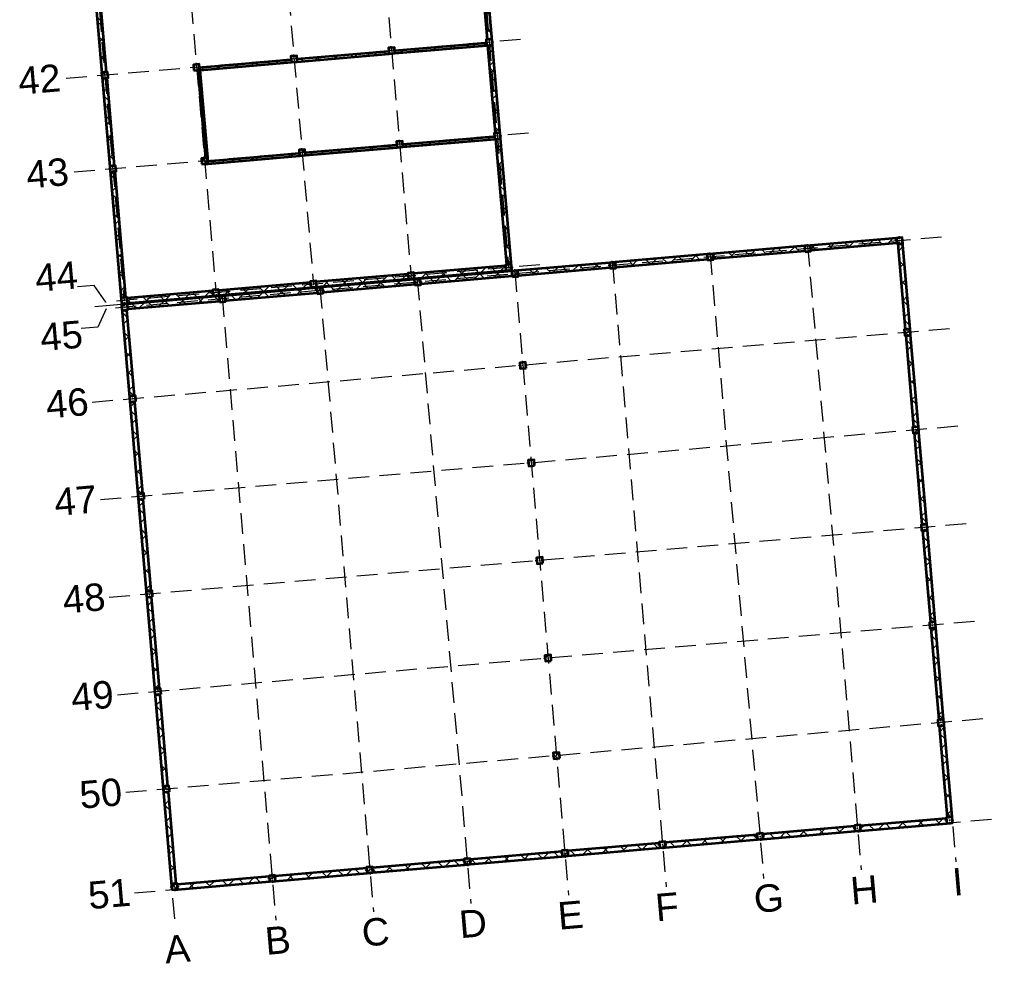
# Model space of a CAD drawing. Header units: millimetres. Extents: x 3404150 to 5321756, y 189673 to 670966.
# Drawn here: x 4235335 to 4284965, y 280073 to 328280 of the extents above; entities that cross this region are included whole.
import ezdxf

# ---------------------------------------------------------------- set-up
doc = ezdxf.new("R2010")
doc.units = ezdxf.units.MM
doc.header["$MEASUREMENT"] = 0
doc.linetypes.add('Dot & Dashed', pattern=[3351.388812, 1587.5, -881.944444, 0, -881.944368])
doc.linetypes.add('Hidden', pattern=[1587.5, 1058.333333, -529.166667])
for name, color, linetype, lineweight in [('Drawing & Figure_Pen_No__20', 1, 'Continuous', 0), ('New_Structural - Bearing_Pen_No__1', 7, 'Continuous', 13), ('New_Structural - Bearing_Pen_No__21', 7, 'Continuous', 35), ('New_Structural - Bearing_Pen_No__22', 8, 'Continuous', 35)]:
    doc.layers.add(name, color=color, linetype=linetype, lineweight=lineweight)
for name, color, linetype, lineweight, true_color in [('New_2D Drafting - General_Pen_No__68', 7, 'Continuous', 20, 0xfd4435), ('New_Drawing & Figure_Pen_No__61', 7, 'Continuous', 20, 0x6a6a6a), ('New_Structural - Bearing_Pen_No__102', 7, 'Continuous', 13, 0xcccccc), ('New_Structural - Bearing_Pen_No__161', 7, 'Continuous', 13, 0x6a6a6a)]:
    doc.layers.add(name, color=color, linetype=linetype, lineweight=lineweight, true_color=true_color)
doc.styles.add('GENERATED_STYLE_1', font='arial.ttf')
pattern_1 = [(45, (0, 0), (-459.61939, 459.61939), []), (135, (0, 0), (459.61939, 459.61939), [])]

msp = doc.modelspace()

# ---------------------------------------------------------------- hatches: boundary and pattern name
at = {"layer": 'New_Structural - Bearing_Pen_No__102', "linetype": 'Continuous', "lineweight": 13, "true_color": 0xcccccc}
h = msp.add_hatch(dxfattribs=at)
h.set_pattern_fill('CONCRETE_BLOCK', color=254, style=0, pattern_type=2)
h.set_pattern_definition(pattern_1)
h.paths.add_polyline_path([(4258923, 333515), (4258674, 333494), (4259210, 327257), (4259459, 327279), (4259484, 326980), (4259235, 326958), (4259621, 322475), (4259870, 322496), (4259895, 322197), (4259646, 322176), (4260198, 315759), (4260447, 315781), (4260451, 315731), (4260451, 315731)])
h = msp.add_hatch(dxfattribs=at)
h.set_pattern_fill('CONCRETE_BLOCK', color=254, style=0, pattern_type=2)
h.set_pattern_definition(pattern_1)
h.paths.add_polyline_path([(4238996, 331803), (4238992, 331853), (4240520, 314068), (4240769, 314090), (4240218, 320506), (4239969, 320485), (4239943, 320784), (4240192, 320805), (4239807, 325289), (4239558, 325267), (4239532, 325566), (4239781, 325588), (4239245, 331824)])
h = msp.add_hatch(dxfattribs=at)
h.set_pattern_fill('CONCRETE_BLOCK', color=254, style=0, pattern_type=2)
h.set_pattern_definition(pattern_1)
h.paths.add_polyline_path([(4254493, 326671), (4254503, 326552), (4259186, 326954), (4259175, 327074)])
h = msp.add_hatch(dxfattribs=at)
h.set_pattern_fill('CONCRETE_BLOCK', color=254, style=0, pattern_type=2)
h.set_pattern_definition(pattern_1)
h.paths.add_polyline_path([(4249511, 326243), (4249521, 326123), (4254204, 326526), (4254194, 326646)])
h = msp.add_hatch(dxfattribs=at)
h.set_pattern_fill('CONCRETE_BLOCK', color=254, style=0, pattern_type=2)
h.set_pattern_definition(pattern_1)
h.paths.add_polyline_path([(4244554, 325817), (4244565, 325697), (4249222, 326098), (4249212, 326217)])
h = msp.add_hatch(dxfattribs=at)
h.set_pattern_fill('CONCRETE_BLOCK', color=254, style=0, pattern_type=2)
h.set_pattern_definition(pattern_1)
h.paths.add_polyline_path([(4244565, 325697), (4244445, 325687), (4244827, 321203), (4244925, 321212), (4244940, 321032), (4244962, 321034)])
h = msp.add_hatch(dxfattribs=at)
h.set_pattern_fill('CONCRETE_BLOCK', color=254, style=0, pattern_type=2)
h.set_pattern_definition(pattern_1)
h.paths.add_polyline_path([(4244529, 325815), (4244537, 325720), (4244565, 325697), (4244554, 325817)])
h = msp.add_hatch(dxfattribs=at)
h.set_pattern_fill('CONCRETE_BLOCK', color=254, style=0, pattern_type=2)
h.set_pattern_definition(pattern_1)
h.paths.add_polyline_path([(4244565, 325697), (4244537, 325720), (4244540, 325695)])
h = msp.add_hatch(dxfattribs=at)
h.set_pattern_fill('CONCRETE_BLOCK', color=254, style=0, pattern_type=2)
h.set_pattern_definition(pattern_1)
h.paths.add_polyline_path([(4254904, 321889), (4254914, 321769), (4259597, 322172), (4259586, 322291)])
h = msp.add_hatch(dxfattribs=at)
h.set_pattern_fill('CONCRETE_BLOCK', color=254, style=0, pattern_type=2)
h.set_pattern_definition(pattern_1)
h.paths.add_polyline_path([(4249922, 321461), (4249932, 321341), (4254615, 321744), (4254605, 321863)])
h = msp.add_hatch(dxfattribs=at)
h.set_pattern_fill('CONCRETE_BLOCK', color=254, style=0, pattern_type=2)
h.set_pattern_definition(pattern_1)
h.paths.add_polyline_path([(4244962, 321034), (4244972, 320915), (4249633, 321315), (4249623, 321435)])
h = msp.add_hatch(dxfattribs=at)
h.set_pattern_fill('CONCRETE_BLOCK', color=254, style=0, pattern_type=2)
h.set_pattern_definition(pattern_1)
h.paths.add_polyline_path([(4244940, 321032), (4244942, 321011), (4244962, 321034)])
h = msp.add_hatch(dxfattribs=at)
h.set_pattern_fill('CONCRETE_BLOCK', color=254, style=0, pattern_type=2)
h.set_pattern_definition(pattern_1)
h.paths.add_polyline_path([(4244942, 321011), (4244951, 320913), (4244972, 320915), (4244962, 321034)])
h = msp.add_hatch(dxfattribs=at)
h.set_pattern_fill('CONCRETE_BLOCK', color=254, style=0, pattern_type=2)
h.set_pattern_definition(pattern_1)
h.paths.add_polyline_path([(4280403, 317145), (4280404, 317143), (4280405, 317145)])
h = msp.add_hatch(dxfattribs=at)
h.set_pattern_fill('CONCRETE_BLOCK', color=254, style=0, pattern_type=2)
h.set_pattern_definition(pattern_1)
h.paths.add_polyline_path([(4280405, 317145), (4280404, 317143), (4280425, 316896), (4280426, 316896)])
h = msp.add_hatch(dxfattribs=at)
h.set_pattern_fill('CONCRETE_BLOCK', color=254, style=0, pattern_type=2)
h.set_pattern_definition(pattern_1)
h.paths.add_polyline_path([(4275422, 316716), (4270739, 316314), (4270760, 316065), (4275443, 316467)])
h = msp.add_hatch(dxfattribs=at)
h.set_pattern_fill('CONCRETE_BLOCK', color=254, style=0, pattern_type=2)
h.set_pattern_definition(pattern_1)
h.paths.add_polyline_path([(4280105, 317119), (4275721, 316742), (4275742, 316493), (4280126, 316870)])
h = msp.add_hatch(dxfattribs=at)
h.set_pattern_fill('CONCRETE_BLOCK', color=254, style=0, pattern_type=2)
h.set_pattern_definition(pattern_1)
h.paths.add_polyline_path([(4280429, 316846), (4280181, 316824), (4280558, 312444), (4280807, 312466), (4280426, 316896), (4280425, 316896)])
h = msp.add_hatch(dxfattribs=at)
h.set_pattern_fill('CONCRETE_BLOCK', color=254, style=0, pattern_type=2)
h.set_pattern_definition(pattern_1)
h.paths.add_polyline_path([(4265757, 315886), (4265779, 315637), (4270462, 316039), (4270440, 316288)])
h = msp.add_hatch(dxfattribs=at)
h.set_pattern_fill('CONCRETE_BLOCK', color=254, style=0, pattern_type=2)
h.set_pattern_definition(pattern_1)
h.paths.add_polyline_path([(4255470, 315303), (4255491, 315054), (4260174, 315456), (4260152, 315705)])
h = msp.add_hatch(dxfattribs=at)
h.set_pattern_fill('CONCRETE_BLOCK', color=254, style=0, pattern_type=2)
h.set_pattern_definition(pattern_1)
h.paths.add_polyline_path([(4260451, 315731), (4260473, 315482), (4260473, 315482), (4260451, 315731)])
h = msp.add_hatch(dxfattribs=at)
h.set_pattern_fill('CONCRETE_BLOCK', color=254, style=0, pattern_type=2)
h.set_pattern_definition(pattern_1)
h.paths.add_polyline_path([(4260776, 315458), (4260797, 315209), (4265480, 315611), (4265458, 315860)])
h = msp.add_hatch(dxfattribs=at)
h.set_pattern_fill('CONCRETE_BLOCK', color=254, style=0, pattern_type=2)
h.set_pattern_definition(pattern_1)
h.paths.add_polyline_path([(4250488, 314875), (4250509, 314626), (4255192, 315028), (4255171, 315277)])
h = msp.add_hatch(dxfattribs=at)
h.set_pattern_fill('CONCRETE_BLOCK', color=254, style=0, pattern_type=2)
h.set_pattern_definition(pattern_1)
h.paths.add_polyline_path([(4260477, 315432), (4255794, 315030), (4255816, 314781), (4260498, 315183)])
h = msp.add_hatch(dxfattribs=at)
h.set_pattern_fill('CONCRETE_BLOCK', color=254, style=0, pattern_type=2)
h.set_pattern_definition(pattern_1)
h.paths.add_polyline_path([(4260473, 315482), (4260473, 315482), (4260473, 315482)])
h = msp.add_hatch(dxfattribs=at)
h.set_pattern_fill('CONCRETE_BLOCK', color=254, style=0, pattern_type=2)
h.set_pattern_definition(pattern_1)
h.paths.add_polyline_path([(4250189, 314849), (4245506, 314447), (4245528, 314198), (4250210, 314600)])
h = msp.add_hatch(dxfattribs=at)
h.set_pattern_fill('CONCRETE_BLOCK', color=254, style=0, pattern_type=2)
h.set_pattern_definition(pattern_1)
h.paths.add_polyline_path([(4250812, 314602), (4250834, 314353), (4255517, 314755), (4255495, 315004)])
h = msp.add_hatch(dxfattribs=at)
h.set_pattern_fill('CONCRETE_BLOCK', color=254, style=0, pattern_type=2)
h.set_pattern_definition(pattern_1)
h.paths.add_polyline_path([(4245207, 314421), (4240824, 314044), (4240845, 313795), (4245229, 314172)])
h = msp.add_hatch(dxfattribs=at)
h.set_pattern_fill('CONCRETE_BLOCK', color=254, style=0, pattern_type=2)
h.set_pattern_definition(pattern_1)
h.paths.add_polyline_path([(4245831, 314174), (4245852, 313924), (4250535, 314327), (4250514, 314576)])
h = msp.add_hatch(dxfattribs=at)
h.set_pattern_fill('CONCRETE_BLOCK', color=254, style=0, pattern_type=2)
h.set_pattern_definition(pattern_1)
h.paths.add_polyline_path([(4240525, 314019), (4240546, 313770), (4240546, 313770), (4240525, 314019)])
h = msp.add_hatch(dxfattribs=at)
h.set_pattern_fill('CONCRETE_BLOCK', color=254, style=0, pattern_type=2)
h.set_pattern_definition(pattern_1)
h.paths.add_polyline_path([(4245532, 314148), (4240849, 313745), (4240871, 313496), (4245553, 313899)])
h = msp.add_hatch(dxfattribs=at)
h.set_pattern_fill('CONCRETE_BLOCK', color=254, style=0, pattern_type=2)
h.set_pattern_definition(pattern_1)
h.paths.add_polyline_path([(4240572, 313471), (4243097, 284083), (4243098, 284083), (4243094, 284133), (4243342, 284154), (4242940, 288837), (4242692, 288816), (4242666, 289114), (4242914, 289136), (4242511, 293818), (4242264, 293797), (4242238, 294096), (4242486, 294117), (4242083, 298800), (4241835, 298779), (4241810, 299078), (4242058, 299099), (4241655, 303782), (4241407, 303760), (4241382, 304059), (4241630, 304081), (4241227, 308763), (4240979, 308742), (4240953, 309041), (4241201, 309062), (4240825, 313442), (4240576, 313421)])
h = msp.add_hatch(dxfattribs=at)
h.set_pattern_fill('CONCRETE_BLOCK', color=254, style=0, pattern_type=2)
h.set_pattern_definition(pattern_1)
h.paths.add_polyline_path([(4280583, 312146), (4280986, 307463), (4281235, 307484), (4280832, 312167)])
h = msp.add_hatch(dxfattribs=at)
h.set_pattern_fill('CONCRETE_BLOCK', color=254, style=0, pattern_type=2)
h.set_pattern_definition(pattern_1)
h.paths.add_polyline_path([(4281011, 307164), (4281414, 302481), (4281663, 302503), (4281260, 307185)])
h = msp.add_hatch(dxfattribs=at)
h.set_pattern_fill('CONCRETE_BLOCK', color=254, style=0, pattern_type=2)
h.set_pattern_definition(pattern_1)
h.paths.add_polyline_path([(4281439, 302182), (4281842, 297500), (4282091, 297521), (4281688, 302204)])
h = msp.add_hatch(dxfattribs=at)
h.set_pattern_fill('CONCRETE_BLOCK', color=254, style=0, pattern_type=2)
h.set_pattern_definition(pattern_1)
h.paths.add_polyline_path([(4282117, 297222), (4281868, 297201), (4282270, 292518), (4282519, 292539)])
h = msp.add_hatch(dxfattribs=at)
h.set_pattern_fill('CONCRETE_BLOCK', color=254, style=0, pattern_type=2)
h.set_pattern_definition(pattern_1)
h.paths.add_polyline_path([(4282296, 292219), (4282698, 287536), (4282947, 287558), (4282545, 292240)])
h = msp.add_hatch(dxfattribs=at)
h.set_pattern_fill('CONCRETE_BLOCK', color=254, style=0, pattern_type=2)
h.set_pattern_definition(pattern_1)
h.paths.add_polyline_path([(4278269, 287105), (4278290, 286856), (4282674, 287233), (4282653, 287482)])
h = msp.add_hatch(dxfattribs=at)
h.set_pattern_fill('CONCRETE_BLOCK', color=254, style=0, pattern_type=2)
h.set_pattern_definition(pattern_1)
h.paths.add_polyline_path([(4273287, 286677), (4273308, 286428), (4277991, 286831), (4277970, 287080)])
h = msp.add_hatch(dxfattribs=at)
h.set_pattern_fill('CONCRETE_BLOCK', color=254, style=0, pattern_type=2)
h.set_pattern_definition(pattern_1)
h.paths.add_polyline_path([(4272988, 286652), (4268305, 286249), (4268327, 286000), (4273010, 286403)])
h = msp.add_hatch(dxfattribs=at)
h.set_pattern_fill('CONCRETE_BLOCK', color=254, style=0, pattern_type=2)
h.set_pattern_definition(pattern_1)
h.paths.add_polyline_path([(4268007, 286224), (4263324, 285821), (4263345, 285572), (4268028, 285974)])
h = msp.add_hatch(dxfattribs=at)
h.set_pattern_fill('CONCRETE_BLOCK', color=254, style=0, pattern_type=2)
h.set_pattern_definition(pattern_1)
h.paths.add_polyline_path([(4258342, 285393), (4258364, 285144), (4263046, 285546), (4263025, 285795)])
h = msp.add_hatch(dxfattribs=at)
h.set_pattern_fill('CONCRETE_BLOCK', color=254, style=0, pattern_type=2)
h.set_pattern_definition(pattern_1)
h.paths.add_polyline_path([(4253062, 284939), (4248379, 284537), (4248400, 284288), (4253083, 284690)])
h = msp.add_hatch(dxfattribs=at)
h.set_pattern_fill('CONCRETE_BLOCK', color=254, style=0, pattern_type=2)
h.set_pattern_definition(pattern_1)
h.paths.add_polyline_path([(4253360, 284965), (4253382, 284716), (4258065, 285118), (4258043, 285367)])
h = msp.add_hatch(dxfattribs=at)
h.set_pattern_fill('CONCRETE_BLOCK', color=254, style=0, pattern_type=2)
h.set_pattern_definition(pattern_1)
h.paths.add_polyline_path([(4243397, 284109), (4243419, 283860), (4248101, 284262), (4248080, 284511)])
h = msp.add_hatch(dxfattribs=at)
h.set_pattern_fill('CONCRETE_BLOCK', color=254, style=0, pattern_type=2)
h.set_pattern_definition(pattern_1)
h.paths.add_polyline_path([(4243097, 284083), (4243119, 283834), (4243120, 283835), (4243098, 284083)])
h = msp.add_hatch(dxfattribs=at)
h.set_pattern_fill('CONCRETE_BLOCK', color=254, style=0, pattern_type=2)
h.set_pattern_definition(pattern_1)
h.paths.add_polyline_path([(4243119, 283834), (4243120, 283834), (4243120, 283835)])
at = {"layer": 'New_Structural - Bearing_Pen_No__161', "linetype": 'Continuous', "lineweight": 13, "true_color": 0x6a6a6a}
h = msp.add_hatch(dxfattribs=at)
h.set_pattern_fill('CONCRETE_BLOCK', color=251, style=0, pattern_type=2)
h.set_pattern_definition(pattern_1)
h.paths.add_polyline_path([(4259186, 326954), (4259484, 326980), (4259459, 327279), (4259160, 327253)])
h = msp.add_hatch(dxfattribs=at)
h.set_pattern_fill('CONCRETE_BLOCK', color=251, style=0, pattern_type=2)
h.set_pattern_definition(pattern_1)
h.paths.add_polyline_path([(4254204, 326526), (4254503, 326552), (4254477, 326850), (4254178, 326825)])
h = msp.add_hatch(dxfattribs=at)
h.set_pattern_fill('CONCRETE_BLOCK', color=251, style=0, pattern_type=2)
h.set_pattern_definition(pattern_1)
h.paths.add_polyline_path([(4249222, 326098), (4249521, 326123), (4249496, 326422), (4249197, 326397)])
h = msp.add_hatch(dxfattribs=at)
h.set_pattern_fill('CONCRETE_BLOCK', color=251, style=0, pattern_type=2)
h.set_pattern_definition(pattern_1)
h.paths.add_polyline_path([(4239558, 325267), (4239857, 325293), (4239831, 325592), (4239532, 325566)])
h = msp.add_hatch(dxfattribs=at)
h.set_pattern_fill('CONCRETE_BLOCK', color=251, style=0, pattern_type=2)
h.set_pattern_definition(pattern_1)
h.paths.add_polyline_path([(4244241, 325670), (4244540, 325695), (4244514, 325994), (4244215, 325969)])
h = msp.add_hatch(dxfattribs=at)
h.set_pattern_fill('CONCRETE_BLOCK', color=251, style=0, pattern_type=2)
h.set_pattern_definition(pattern_1)
h.paths.add_polyline_path([(4259597, 322172), (4259895, 322197), (4259870, 322496), (4259571, 322470)])
h = msp.add_hatch(dxfattribs=at)
h.set_pattern_fill('CONCRETE_BLOCK', color=251, style=0, pattern_type=2)
h.set_pattern_definition(pattern_1)
h.paths.add_polyline_path([(4249633, 321315), (4249932, 321341), (4249907, 321640), (4249608, 321614)])
h = msp.add_hatch(dxfattribs=at)
h.set_pattern_fill('CONCRETE_BLOCK', color=251, style=0, pattern_type=2)
h.set_pattern_definition(pattern_1)
h.paths.add_polyline_path([(4254615, 321743), (4254914, 321769), (4254888, 322068), (4254589, 322042)])
h = msp.add_hatch(dxfattribs=at)
h.set_pattern_fill('CONCRETE_BLOCK', color=251, style=0, pattern_type=2)
h.set_pattern_definition(pattern_1)
h.paths.add_polyline_path([(4244652, 320887), (4244951, 320913), (4244925, 321212), (4244626, 321186)])
h = msp.add_hatch(dxfattribs=at)
h.set_pattern_fill('CONCRETE_BLOCK', color=251, style=0, pattern_type=2)
h.set_pattern_definition(pattern_1)
h.paths.add_polyline_path([(4239969, 320485), (4240268, 320510), (4240242, 320809), (4239943, 320784)])
h = msp.add_hatch(dxfattribs=at)
h.set_pattern_fill('CONCRETE_BLOCK', color=251, style=0, pattern_type=2)
h.set_pattern_definition(pattern_1)
h.paths.add_polyline_path([(4280130, 316820), (4280429, 316846), (4280403, 317145), (4280105, 317119)])
h = msp.add_hatch(dxfattribs=at)
h.set_pattern_fill('CONCRETE_BLOCK', color=251, style=0, pattern_type=2)
h.set_pattern_definition(pattern_1)
h.paths.add_polyline_path([(4275447, 316418), (4275746, 316443), (4275721, 316742), (4275422, 316716)])
h = msp.add_hatch(dxfattribs=at)
h.set_pattern_fill('CONCRETE_BLOCK', color=251, style=0, pattern_type=2)
h.set_pattern_definition(pattern_1)
h.paths.add_polyline_path([(4270466, 315989), (4270765, 316015), (4270739, 316314), (4270440, 316288)])
h = msp.add_hatch(dxfattribs=at)
h.set_pattern_fill('CONCRETE_BLOCK', color=251, style=0, pattern_type=2)
h.set_pattern_definition(pattern_1)
h.paths.add_polyline_path([(4260174, 315456), (4260473, 315482), (4260447, 315781), (4260148, 315755)])
h = msp.add_hatch(dxfattribs=at)
h.set_pattern_fill('CONCRETE_BLOCK', color=251, style=0, pattern_type=2)
h.set_pattern_definition(pattern_1)
h.paths.add_polyline_path([(4265484, 315561), (4265783, 315587), (4265757, 315886), (4265458, 315860)])
h = msp.add_hatch(dxfattribs=at)
h.set_pattern_fill('CONCRETE_BLOCK', color=251, style=0, pattern_type=2)
h.set_pattern_definition(pattern_1)
h.paths.add_polyline_path([(4255192, 315028), (4255491, 315054), (4255465, 315353), (4255166, 315327)])
h = msp.add_hatch(dxfattribs=at)
h.set_pattern_fill('CONCRETE_BLOCK', color=251, style=0, pattern_type=2)
h.set_pattern_definition(pattern_1)
h.paths.add_polyline_path([(4260503, 315133), (4260801, 315159), (4260776, 315458), (4260477, 315432)])
h = msp.add_hatch(dxfattribs=at)
h.set_pattern_fill('CONCRETE_BLOCK', color=251, style=0, pattern_type=2)
h.set_pattern_definition(pattern_1)
h.paths.add_polyline_path([(4250210, 314600), (4250509, 314626), (4250484, 314925), (4250185, 314899)])
h = msp.add_hatch(dxfattribs=at)
h.set_pattern_fill('CONCRETE_BLOCK', color=251, style=0, pattern_type=2)
h.set_pattern_definition(pattern_1)
h.paths.add_polyline_path([(4255521, 314705), (4255820, 314731), (4255794, 315030), (4255495, 315004)])
h = msp.add_hatch(dxfattribs=at)
h.set_pattern_fill('CONCRETE_BLOCK', color=251, style=0, pattern_type=2)
h.set_pattern_definition(pattern_1)
h.paths.add_polyline_path([(4245229, 314172), (4245528, 314198), (4245502, 314497), (4245203, 314471)])
h = msp.add_hatch(dxfattribs=at)
h.set_pattern_fill('CONCRETE_BLOCK', color=251, style=0, pattern_type=2)
h.set_pattern_definition(pattern_1)
h.paths.add_polyline_path([(4245558, 313849), (4245857, 313875), (4245831, 314174), (4245532, 314148)])
h = msp.add_hatch(dxfattribs=at)
h.set_pattern_fill('CONCRETE_BLOCK', color=251, style=0, pattern_type=2)
h.set_pattern_definition(pattern_1)
h.paths.add_polyline_path([(4250539, 314277), (4250838, 314303), (4250812, 314602), (4250514, 314576)])
h = msp.add_hatch(dxfattribs=at)
h.set_pattern_fill('CONCRETE_BLOCK', color=251, style=0, pattern_type=2)
h.set_pattern_definition(pattern_1)
h.paths.add_polyline_path([(4240546, 313770), (4240845, 313795), (4240819, 314094), (4240520, 314068)])
h = msp.add_hatch(dxfattribs=at)
h.set_pattern_fill('CONCRETE_BLOCK', color=251, style=0, pattern_type=2)
h.set_pattern_definition(pattern_1)
h.paths.add_polyline_path([(4240576, 313421), (4240875, 313446), (4240849, 313745), (4240550, 313720)])
h = msp.add_hatch(dxfattribs=at)
h.set_pattern_fill('CONCRETE_BLOCK', color=251, style=0, pattern_type=2)
h.set_pattern_definition(pattern_1)
h.paths.add_polyline_path([(4280832, 312167), (4280807, 312466), (4280508, 312440), (4280533, 312141)])
h = msp.add_hatch(dxfattribs=at)
h.set_pattern_fill('CONCRETE_BLOCK', color=251, style=0, pattern_type=2)
h.set_pattern_definition(pattern_1)
h.paths.add_polyline_path([(4261205, 310480), (4261179, 310779), (4260880, 310753), (4260906, 310455)])
h = msp.add_hatch(dxfattribs=at)
h.set_pattern_fill('CONCRETE_BLOCK', color=251, style=0, pattern_type=2)
h.set_pattern_definition(pattern_1)
h.paths.add_polyline_path([(4241278, 308768), (4241252, 309067), (4240953, 309041), (4240979, 308742)])
h = msp.add_hatch(dxfattribs=at)
h.set_pattern_fill('CONCRETE_BLOCK', color=251, style=0, pattern_type=2)
h.set_pattern_definition(pattern_1)
h.paths.add_polyline_path([(4281260, 307185), (4281235, 307484), (4280936, 307459), (4280961, 307160)])
h = msp.add_hatch(dxfattribs=at)
h.set_pattern_fill('CONCRETE_BLOCK', color=251, style=0, pattern_type=2)
h.set_pattern_definition(pattern_1)
h.paths.add_polyline_path([(4261633, 305499), (4261607, 305797), (4261308, 305772), (4261334, 305473)])
h = msp.add_hatch(dxfattribs=at)
h.set_pattern_fill('CONCRETE_BLOCK', color=251, style=0, pattern_type=2)
h.set_pattern_definition(pattern_1)
h.paths.add_polyline_path([(4241706, 303786), (4241680, 304085), (4241382, 304059), (4241407, 303760)])
h = msp.add_hatch(dxfattribs=at)
h.set_pattern_fill('CONCRETE_BLOCK', color=251, style=0, pattern_type=2)
h.set_pattern_definition(pattern_1)
h.paths.add_polyline_path([(4281688, 302204), (4281663, 302503), (4281364, 302477), (4281390, 302178)])
h = msp.add_hatch(dxfattribs=at)
h.set_pattern_fill('CONCRETE_BLOCK', color=251, style=0, pattern_type=2)
h.set_pattern_definition(pattern_1)
h.paths.add_polyline_path([(4262061, 300517), (4262035, 300816), (4261736, 300790), (4261762, 300491)])
h = msp.add_hatch(dxfattribs=at)
h.set_pattern_fill('CONCRETE_BLOCK', color=251, style=0, pattern_type=2)
h.set_pattern_definition(pattern_1)
h.paths.add_polyline_path([(4242134, 298805), (4242109, 299103), (4241810, 299078), (4241835, 298779)])
h = msp.add_hatch(dxfattribs=at)
h.set_pattern_fill('CONCRETE_BLOCK', color=251, style=0, pattern_type=2)
h.set_pattern_definition(pattern_1)
h.paths.add_polyline_path([(4282117, 297222), (4282091, 297521), (4281792, 297495), (4281818, 297196)])
h = msp.add_hatch(dxfattribs=at)
h.set_pattern_fill('CONCRETE_BLOCK', color=251, style=0, pattern_type=2)
h.set_pattern_definition(pattern_1)
h.paths.add_polyline_path([(4262489, 295535), (4262463, 295834), (4262164, 295809), (4262190, 295510)])
h = msp.add_hatch(dxfattribs=at)
h.set_pattern_fill('CONCRETE_BLOCK', color=251, style=0, pattern_type=2)
h.set_pattern_definition(pattern_1)
h.paths.add_polyline_path([(4242562, 293823), (4242537, 294122), (4242238, 294096), (4242264, 293797)])
h = msp.add_hatch(dxfattribs=at)
h.set_pattern_fill('CONCRETE_BLOCK', color=251, style=0, pattern_type=2)
h.set_pattern_definition(pattern_1)
h.paths.add_polyline_path([(4282545, 292240), (4282519, 292539), (4282220, 292514), (4282246, 292215)])
h = msp.add_hatch(dxfattribs=at)
h.set_pattern_fill('CONCRETE_BLOCK', color=251, style=0, pattern_type=2)
h.set_pattern_definition(pattern_1)
h.paths.add_polyline_path([(4262917, 290554), (4262891, 290853), (4262592, 290827), (4262618, 290528)])
h = msp.add_hatch(dxfattribs=at)
h.set_pattern_fill('CONCRETE_BLOCK', color=251, style=0, pattern_type=2)
h.set_pattern_definition(pattern_1)
h.paths.add_polyline_path([(4242991, 288841), (4242965, 289140), (4242666, 289114), (4242692, 288816)])
h = msp.add_hatch(dxfattribs=at)
h.set_pattern_fill('CONCRETE_BLOCK', color=251, style=0, pattern_type=2)
h.set_pattern_definition(pattern_1)
h.paths.add_polyline_path([(4282674, 287233), (4282973, 287259), (4282947, 287558), (4282648, 287532)])
h = msp.add_hatch(dxfattribs=at)
h.set_pattern_fill('CONCRETE_BLOCK', color=251, style=0, pattern_type=2)
h.set_pattern_definition(pattern_1)
h.paths.add_polyline_path([(4277991, 286831), (4278290, 286856), (4278264, 287155), (4277966, 287130)])
h = msp.add_hatch(dxfattribs=at)
h.set_pattern_fill('CONCRETE_BLOCK', color=251, style=0, pattern_type=2)
h.set_pattern_definition(pattern_1)
h.paths.add_polyline_path([(4273010, 286403), (4273308, 286428), (4273283, 286727), (4272984, 286701)])
h = msp.add_hatch(dxfattribs=at)
h.set_pattern_fill('CONCRETE_BLOCK', color=251, style=0, pattern_type=2)
h.set_pattern_definition(pattern_1)
h.paths.add_polyline_path([(4268028, 285974), (4268327, 286000), (4268301, 286299), (4268002, 286273)])
h = msp.add_hatch(dxfattribs=at)
h.set_pattern_fill('CONCRETE_BLOCK', color=251, style=0, pattern_type=2)
h.set_pattern_definition(pattern_1)
h.paths.add_polyline_path([(4258065, 285118), (4258364, 285144), (4258338, 285443), (4258039, 285417)])
h = msp.add_hatch(dxfattribs=at)
h.set_pattern_fill('CONCRETE_BLOCK', color=251, style=0, pattern_type=2)
h.set_pattern_definition(pattern_1)
h.paths.add_polyline_path([(4263046, 285546), (4263345, 285572), (4263319, 285871), (4263021, 285845)])
h = msp.add_hatch(dxfattribs=at)
h.set_pattern_fill('CONCRETE_BLOCK', color=251, style=0, pattern_type=2)
h.set_pattern_definition(pattern_1)
h.paths.add_polyline_path([(4253083, 284690), (4253382, 284716), (4253356, 285015), (4253057, 284989)])
h = msp.add_hatch(dxfattribs=at)
h.set_pattern_fill('CONCRETE_BLOCK', color=251, style=0, pattern_type=2)
h.set_pattern_definition(pattern_1)
h.paths.add_polyline_path([(4248101, 284262), (4248400, 284288), (4248375, 284587), (4248076, 284561)])
h = msp.add_hatch(dxfattribs=at)
h.set_pattern_fill('CONCRETE_BLOCK', color=251, style=0, pattern_type=2)
h.set_pattern_definition(pattern_1)
h.paths.add_polyline_path([(4243120, 283834), (4243419, 283860), (4243393, 284158), (4243094, 284133)])

# ---------------------------------------------------------------- linework, layer by layer
at = {"layer": 'New_2D Drafting - General_Pen_No__68', "color": 20, "linetype": 'Hidden', "lineweight": 20, "true_color": 0xfd4435}
for p, q in [((4255507, 371513), (4260310, 315619)), ((4250525, 371084), (4255329, 315190)), ((4245544, 370656), (4250347, 314762)), ((4235879, 369826), (4240683, 313932)), ((4240562, 370228), (4245365, 314334)), ((4235815, 368817), (4243290, 281841)), ((4260914, 327253), (4237393, 325232)), ((4261325, 322471), (4237804, 320449)), ((4282410, 317166), (4239768, 313502)), ((4275574, 316715), (4278312, 284851)), ((4280406, 317130), (4283144, 285266)), ((4270592, 316286), (4273330, 284423)), ((4261902, 315755), (4239738, 313851)), ((4265610, 315858), (4268349, 283995)), ((4260629, 315430), (4263367, 283567)), ((4239157, 314694), (4238305, 314621)), ((4239739, 313850), (4239157, 314694)), ((4255647, 315002), (4258385, 283138)), ((4250675, 314575), (4253414, 282711)), ((4245684, 314146), (4248422, 282282)), ((4239768, 313502), (4239339, 312571)), ((4239339, 312571), (4238488, 312498)), ((4282812, 312488), (4238814, 308707)), ((4283240, 307506), (4239242, 303725)), ((4283668, 302524), (4239670, 298743)), ((4284096, 297543), (4240098, 293762)), ((4284525, 292561), (4240526, 288780)), ((4284965, 287430), (4240967, 283649))]:
    msp.add_line(p, q, dxfattribs=at)
at = {"layer": 'New_Drawing & Figure_Pen_No__61', "color": 251, "linetype": 'Dot & Dashed', "lineweight": 20, "true_color": 0x6a6a6a, "flags": 128}
msp.add_lwpolyline([(4239181, 313627), (4240522, 313742), (4260431, 315453), (4262920, 315667)], dxfattribs=at)
at = {"layer": 'New_Structural - Bearing_Pen_No__1', "color": 7, "linetype": 'Continuous', "lineweight": 13}
for p, q in [((4259242, 327109), (4259093, 327097)), ((4259315, 327196), (4259303, 327345)), ((4259402, 327123), (4259551, 327136)), ((4254261, 326681), (4254111, 326668)), ((4254334, 326768), (4254321, 326917)), ((4254347, 326608), (4254360, 326459)), ((4254420, 326695), (4254570, 326708)), ((4259329, 327037), (4259342, 326887)), ((4249279, 326253), (4249130, 326240)), ((4249352, 326340), (4249339, 326489)), ((4249366, 326180), (4249379, 326031)), ((4249439, 326267), (4249588, 326280)), ((4239688, 325509), (4239675, 325659)), ((4244298, 325825), (4244148, 325812)), ((4244370, 325912), (4244358, 326061)), ((4244384, 325752), (4244397, 325603)), ((4244457, 325839), (4244606, 325852)), ((4239615, 325423), (4239465, 325410)), ((4239701, 325350), (4239714, 325200)), ((4239774, 325436), (4239924, 325449)), ((4254745, 321985), (4254732, 322135)), ((4259653, 322327), (4259504, 322314)), ((4259726, 322414), (4259714, 322563)), ((4259740, 322254), (4259753, 322105)), ((4259813, 322341), (4259962, 322354)), ((4249763, 321557), (4249750, 321707)), ((4254672, 321899), (4254522, 321886)), ((4254758, 321826), (4254771, 321677)), ((4254831, 321913), (4254981, 321925)), ((4244781, 321129), (4244769, 321279)), ((4249690, 321471), (4249541, 321458)), ((4249777, 321398), (4249790, 321248)), ((4249850, 321484), (4249999, 321497)), ((4240026, 320640), (4239876, 320627)), ((4240099, 320727), (4240086, 320876)), ((4240185, 320654), (4240335, 320667)), ((4244709, 321043), (4244559, 321030)), ((4244795, 320970), (4244808, 320820)), ((4244868, 321056), (4245017, 321069)), ((4240112, 320567), (4240125, 320418)), ((4280260, 317062), (4280247, 317211)), ((4275577, 316660), (4275564, 316809)), ((4280187, 316975), (4280038, 316963)), ((4280274, 316903), (4280287, 316753)), ((4280347, 316989), (4280496, 317002)), ((4270596, 316231), (4270583, 316381)), ((4270682, 316159), (4270832, 316171)), ((4275504, 316573), (4275355, 316560)), ((4275591, 316500), (4275604, 316351)), ((4275664, 316587), (4275813, 316600)), ((4260303, 315698), (4260291, 315848)), ((4265541, 315717), (4265392, 315704)), ((4265614, 315803), (4265601, 315953)), ((4265700, 315730), (4265850, 315743)), ((4270523, 316145), (4270373, 316132)), ((4270609, 316072), (4270622, 315923)), ((4255249, 315184), (4255099, 315171)), ((4255322, 315270), (4255309, 315420)), ((4255408, 315197), (4255558, 315210)), ((4260231, 315612), (4260081, 315599)), ((4260317, 315539), (4260330, 315389)), ((4260390, 315625), (4260539, 315638)), ((4260559, 315289), (4260410, 315276)), ((4260632, 315375), (4260619, 315525)), ((4260646, 315216), (4260659, 315066)), ((4260719, 315302), (4260868, 315315)), ((4265628, 315644), (4265640, 315494)), ((4250267, 314755), (4250118, 314743)), ((4250340, 314842), (4250327, 314992)), ((4250354, 314683), (4250367, 314533)), ((4250427, 314769), (4250576, 314782)), ((4250669, 314519), (4250656, 314668)), ((4255335, 315111), (4255348, 314961)), ((4255578, 314861), (4255428, 314848)), ((4255651, 314947), (4255638, 315097)), ((4255664, 314788), (4255677, 314638)), ((4255737, 314874), (4255887, 314887)), ((4245286, 314327), (4245136, 314315)), ((4245359, 314414), (4245346, 314563)), ((4245372, 314255), (4245385, 314105)), ((4245445, 314341), (4245595, 314354)), ((4245687, 314091), (4245675, 314240)), ((4250596, 314432), (4250447, 314420)), ((4250683, 314360), (4250696, 314210)), ((4250756, 314446), (4250905, 314459)), ((4240603, 313925), (4240453, 313912)), ((4240676, 314012), (4240663, 314161)), ((4240689, 313852), (4240702, 313703)), ((4240706, 313663), (4240693, 313812)), ((4240762, 313939), (4240912, 313952)), ((4245615, 314004), (4245465, 313992)), ((4245701, 313932), (4245714, 313782)), ((4245774, 314018), (4245923, 314031)), ((4240633, 313576), (4240483, 313563)), ((4240719, 313503), (4240732, 313354)), ((4240792, 313590), (4240942, 313603)), ((4280590, 312297), (4280441, 312284)), ((4280663, 312383), (4280650, 312533)), ((4280677, 312224), (4280690, 312074)), ((4280750, 312310), (4280899, 312323)), ((4261035, 310697), (4261023, 310846)), ((4260963, 310610), (4260813, 310597)), ((4261049, 310537), (4261062, 310388)), ((4261122, 310624), (4261271, 310637)), ((4241036, 308898), (4240887, 308885)), ((4241109, 308984), (4241096, 309134)), ((4241123, 308825), (4241135, 308675)), ((4241195, 308911), (4241345, 308924)), ((4281018, 307315), (4280869, 307302)), ((4281091, 307402), (4281078, 307551)), ((4281105, 307242), (4281118, 307093)), ((4281178, 307329), (4281327, 307342)), ((4261464, 305715), (4261451, 305864)), ((4261391, 305628), (4261241, 305615)), ((4261477, 305555), (4261490, 305406)), ((4261550, 305642), (4261700, 305655)), ((4241464, 303916), (4241315, 303903)), ((4241537, 304002), (4241524, 304152)), ((4241551, 303843), (4241564, 303694)), ((4241624, 303930), (4241773, 303942)), ((4281447, 302333), (4281297, 302321)), ((4281519, 302420), (4281507, 302569)), ((4281533, 302261), (4281546, 302111)), ((4281606, 302347), (4281755, 302360)), ((4261892, 300733), (4261879, 300883)), ((4261819, 300647), (4261669, 300634)), ((4261905, 300574), (4261918, 300424)), ((4261978, 300660), (4262128, 300673)), ((4241892, 298934), (4241743, 298921)), ((4241965, 299021), (4241952, 299170)), ((4241979, 298861), (4241992, 298712)), ((4242052, 298948), (4242201, 298961)), ((4281875, 297352), (4281725, 297339)), ((4281947, 297438), (4281935, 297588)), ((4282034, 297366), (4282183, 297378)), ((4281961, 297279), (4281974, 297130)), ((4262320, 295752), (4262307, 295901)), ((4262247, 295665), (4262098, 295652)), ((4262334, 295592), (4262346, 295443)), ((4262406, 295679), (4262556, 295692)), ((4242320, 293953), (4242171, 293940)), ((4242393, 294039), (4242380, 294189)), ((4242407, 293880), (4242420, 293730)), ((4242480, 293966), (4242629, 293979)), ((4282303, 292370), (4282153, 292357)), ((4282376, 292457), (4282363, 292606)), ((4282462, 292384), (4282612, 292397)), ((4282389, 292297), (4282402, 292148)), ((4262748, 290770), (4262735, 290919)), ((4262675, 290683), (4262526, 290671)), ((4262762, 290611), (4262774, 290461)), ((4262834, 290697), (4262984, 290710)), ((4242749, 288971), (4242599, 288958)), ((4242821, 289058), (4242809, 289207)), ((4242835, 288898), (4242848, 288749)), ((4242908, 288985), (4243057, 288998)), ((4282731, 287389), (4282581, 287376)), ((4282804, 287475), (4282791, 287625)), ((4282890, 287402), (4283040, 287415)), ((4278048, 286986), (4277899, 286973)), ((4278121, 287073), (4278108, 287222)), ((4278135, 286913), (4278147, 286764)), ((4278208, 287000), (4278357, 287013)), ((4282817, 287316), (4282830, 287166)), ((4273066, 286558), (4272917, 286545)), ((4273139, 286645), (4273126, 286794)), ((4273153, 286485), (4273166, 286336)), ((4273226, 286572), (4273375, 286585)), ((4263176, 285788), (4263163, 285938)), ((4268085, 286130), (4267935, 286117)), ((4268158, 286216), (4268145, 286366)), ((4268171, 286057), (4268184, 285908)), ((4268244, 286144), (4268394, 286156)), ((4258194, 285360), (4258182, 285510)), ((4263103, 285702), (4262954, 285689)), ((4263190, 285629), (4263203, 285479)), ((4263263, 285715), (4263412, 285728)), ((4253213, 284932), (4253200, 285082)), ((4258122, 285274), (4257972, 285261)), ((4258208, 285201), (4258221, 285051)), ((4258281, 285287), (4258430, 285300)), ((4248158, 284417), (4248009, 284405)), ((4248231, 284504), (4248218, 284653)), ((4248318, 284431), (4248467, 284444)), ((4253140, 284846), (4252990, 284833)), ((4253226, 284773), (4253239, 284623)), ((4253299, 284859), (4253449, 284872)), ((4243177, 283989), (4243027, 283976)), ((4243249, 284076), (4243237, 284225)), ((4243263, 283916), (4243276, 283767)), ((4243336, 284003), (4243485, 284016)), ((4248245, 284345), (4248258, 284195))]:
    msp.add_line(p, q, dxfattribs=at)
for p in [(4259322, 327116), (4254341, 326688), (4249359, 326260), (4244377, 325832), (4239695, 325429), (4259733, 322334), (4254752, 321906), (4249770, 321478), (4240106, 320647), (4244788, 321049), (4280267, 316982), (4270602, 316152), (4275584, 316580), (4265621, 315724), (4255329, 315190), (4260310, 315619), (4260639, 315296), (4250347, 314762), (4255658, 314867), (4245365, 314334), (4250676, 314439), (4240683, 313932), (4245694, 314011), (4240713, 313583), (4280670, 312304), (4261042, 310617), (4241116, 308904), (4281098, 307322), (4261470, 305635), (4241544, 303923), (4281526, 302340), (4261899, 300654), (4241972, 298941), (4281954, 297359), (4262327, 295672), (4242400, 293959), (4282382, 292377), (4262755, 290690), (4242828, 288978), (4282811, 287395), (4278128, 286993), (4273146, 286565), (4268165, 286137), (4263183, 285709), (4258201, 285281), (4248238, 284424), (4253220, 284852), (4243256, 283996)]:
    msp.add_point(p, dxfattribs=at)
at = {"layer": 'New_Structural - Bearing_Pen_No__21', "color": 7, "linetype": 'Continuous', "lineweight": 35}
for points in [[(4259186, 326954), (4259484, 326980), (4259459, 327279), (4259160, 327253)], [(4254204, 326526), (4254503, 326552), (4254477, 326850), (4254178, 326825)], [(4249222, 326098), (4249521, 326123), (4249496, 326422), (4249197, 326397)], [(4239558, 325267), (4239857, 325293), (4239831, 325592), (4239532, 325566)], [(4244241, 325670), (4244540, 325695), (4244514, 325994), (4244215, 325969)], [(4259597, 322172), (4259895, 322197), (4259870, 322496), (4259571, 322470)], [(4249633, 321315), (4249932, 321341), (4249907, 321640), (4249608, 321614)], [(4254615, 321743), (4254914, 321769), (4254888, 322068), (4254589, 322042)], [(4244652, 320887), (4244951, 320913), (4244925, 321212), (4244626, 321186)], [(4239969, 320485), (4240268, 320510), (4240242, 320809), (4239943, 320784)], [(4280130, 316820), (4280429, 316846), (4280403, 317145), (4280105, 317119)], [(4275447, 316418), (4275746, 316443), (4275721, 316742), (4275422, 316716)], [(4270466, 315989), (4270765, 316015), (4270739, 316314), (4270440, 316288)], [(4260174, 315456), (4260473, 315482), (4260447, 315781), (4260148, 315755)], [(4265484, 315561), (4265783, 315587), (4265757, 315886), (4265458, 315860)], [(4255192, 315028), (4255491, 315054), (4255465, 315353), (4255166, 315327)], [(4260503, 315133), (4260801, 315159), (4260776, 315458), (4260477, 315432)], [(4250210, 314600), (4250509, 314626), (4250484, 314925), (4250185, 314899)], [(4255521, 314705), (4255820, 314731), (4255794, 315030), (4255495, 315004)], [(4245229, 314172), (4245528, 314198), (4245502, 314497), (4245203, 314471)], [(4245558, 313849), (4245857, 313875), (4245831, 314174), (4245532, 314148)], [(4250539, 314277), (4250838, 314303), (4250812, 314602), (4250514, 314576)], [(4240546, 313770), (4240845, 313795), (4240819, 314094), (4240520, 314068)], [(4240576, 313421), (4240875, 313446), (4240849, 313745), (4240550, 313720)], [(4280832, 312167), (4280807, 312466), (4280508, 312440), (4280533, 312141)], [(4261205, 310480), (4261179, 310779), (4260880, 310753), (4260906, 310455)], [(4241278, 308768), (4241252, 309067), (4240953, 309041), (4240979, 308742)], [(4281260, 307185), (4281235, 307484), (4280936, 307459), (4280961, 307160)], [(4261633, 305499), (4261607, 305797), (4261308, 305772), (4261334, 305473)], [(4241706, 303786), (4241680, 304085), (4241382, 304059), (4241407, 303760)], [(4281688, 302204), (4281663, 302503), (4281364, 302477), (4281390, 302178)], [(4262061, 300517), (4262035, 300816), (4261736, 300790), (4261762, 300491)], [(4242134, 298805), (4242109, 299103), (4241810, 299078), (4241835, 298779)], [(4282117, 297222), (4282091, 297521), (4281792, 297495), (4281818, 297196)], [(4262489, 295535), (4262463, 295834), (4262164, 295809), (4262190, 295510)], [(4242562, 293823), (4242537, 294122), (4242238, 294096), (4242264, 293797)], [(4282545, 292240), (4282519, 292539), (4282220, 292514), (4282246, 292215)], [(4262917, 290554), (4262891, 290853), (4262592, 290827), (4262618, 290528)], [(4242991, 288841), (4242965, 289140), (4242666, 289114), (4242692, 288816)], [(4282674, 287233), (4282973, 287259), (4282947, 287558), (4282648, 287532)], [(4277991, 286831), (4278290, 286856), (4278264, 287155), (4277966, 287130)], [(4273010, 286403), (4273308, 286428), (4273283, 286727), (4272984, 286701)], [(4268028, 285974), (4268327, 286000), (4268301, 286299), (4268002, 286273)], [(4258065, 285118), (4258364, 285144), (4258338, 285443), (4258039, 285417)], [(4263046, 285546), (4263345, 285572), (4263319, 285871), (4263021, 285845)], [(4253083, 284690), (4253382, 284716), (4253356, 285015), (4253057, 284989)], [(4248101, 284262), (4248400, 284288), (4248375, 284587), (4248076, 284561)], [(4243120, 283834), (4243419, 283860), (4243393, 284158), (4243094, 284133)]]:
    msp.add_lwpolyline(points, close=True, dxfattribs=at)
at = {"layer": 'New_Structural - Bearing_Pen_No__22', "color": 8, "linetype": 'Continuous', "lineweight": 35}
for points in [[(4258674, 333494), (4259210, 327257)], [(4260473, 315482), (4258923, 333515)], [(4238971, 332102), (4240545, 313785)], [(4239781, 325588), (4239245, 331824)], [(4259175, 327074), (4254493, 326671)], [(4254194, 326646), (4249511, 326243)], [(4254503, 326552), (4259186, 326954)], [(4259235, 326958), (4259621, 322475)], [(4249212, 326217), (4244529, 325815)], [(4244565, 325697), (4249222, 326098)], [(4249521, 326123), (4254204, 326526)], [(4244445, 325687), (4244827, 321203)], [(4244962, 321034), (4244565, 325697)], [(4240192, 320805), (4239807, 325289)], [(4259586, 322291), (4254904, 321889)], [(4254914, 321769), (4259597, 322172)], [(4259646, 322176), (4260198, 315759)], [(4254605, 321863), (4249922, 321461)], [(4249932, 321341), (4254615, 321744)], [(4249623, 321435), (4244962, 321034)], [(4244972, 320915), (4249633, 321315)], [(4244852, 320904), (4244972, 320915)], [(4240769, 314090), (4240218, 320506)], [(4280807, 312466), (4280405, 317145)], [(4275422, 316716), (4270739, 316314)], [(4280105, 317119), (4275721, 316742)], [(4275742, 316493), (4280126, 316870)], [(4280181, 316824), (4280558, 312444)], [(4270440, 316288), (4265757, 315886)], [(4270760, 316065), (4275443, 316467)], [(4260152, 315705), (4255470, 315303)], [(4265458, 315860), (4260776, 315458)], [(4265779, 315637), (4270462, 316039)], [(4255171, 315277), (4250488, 314875)], [(4255491, 315054), (4260174, 315456)], [(4260477, 315432), (4255794, 315030)], [(4255816, 314781), (4260498, 315183)], [(4260797, 315209), (4265480, 315611)], [(4250189, 314849), (4245506, 314447)], [(4250509, 314626), (4255192, 315028)], [(4255495, 315004), (4250812, 314602)], [(4250834, 314353), (4255517, 314755)], [(4245207, 314421), (4240824, 314044)], [(4240845, 313795), (4245229, 314172)], [(4245528, 314198), (4250210, 314600)], [(4250514, 314576), (4245831, 314174)], [(4245852, 313924), (4250535, 314327)], [(4240525, 314019), (4240546, 313770)], [(4240550, 313720), (4243119, 283834)], [(4245532, 314148), (4240849, 313745)], [(4240871, 313496), (4245553, 313899)], [(4241201, 309062), (4240825, 313442)], [(4280583, 312146), (4280986, 307463)], [(4281235, 307484), (4280832, 312167)], [(4241630, 304081), (4241227, 308763)], [(4281011, 307164), (4281414, 302481)], [(4281663, 302503), (4281260, 307185)], [(4242058, 299099), (4241655, 303782)], [(4281439, 302182), (4281842, 297500)], [(4282091, 297521), (4281688, 302204)], [(4242486, 294117), (4242083, 298800)], [(4281868, 297201), (4282270, 292518)], [(4282519, 292539), (4282117, 297222)], [(4242914, 289136), (4242511, 293818)], [(4282296, 292219), (4282698, 287536)], [(4282947, 287558), (4282545, 292240)], [(4243342, 284154), (4242940, 288837)], [(4282653, 287482), (4278269, 287105)], [(4277970, 287080), (4273287, 286677)], [(4278290, 286856), (4282674, 287233)], [(4272988, 286652), (4268305, 286249)], [(4268327, 286000), (4273010, 286403)], [(4273308, 286428), (4277991, 286831)], [(4268007, 286224), (4263324, 285821)], [(4263345, 285572), (4268028, 285974)], [(4263025, 285795), (4258342, 285393)], [(4258364, 285144), (4263046, 285546)], [(4253062, 284939), (4248379, 284537)], [(4258043, 285367), (4253360, 284965)], [(4253382, 284716), (4258065, 285118)], [(4248080, 284511), (4243397, 284109)], [(4248400, 284288), (4253083, 284690)], [(4243419, 283860), (4248101, 284262)]]:
    msp.add_lwpolyline(points, dxfattribs=at)

# ---------------------------------------------------------------- texts
at = {"layer": 'Drawing & Figure_Pen_No__20', "color": 1, "linetype": 'Continuous', "lineweight": 0, "char_height": 1400, "attachment_point": 7, "rotation": 4.9118, "style": 'GENERATED_STYLE_1'}
for s, insert in [('\\A1;{\\pql;\\fArial|b0|i0|c0|p0;\\W1.000000;4\\fArial|b0|i0|c0|p0;\\W1.000000;2}', (4235329, 324432)), ('\\A1;{\\pql;\\fArial|b0|i0|c0|p0;\\W1.000000;4\\fArial|b0|i0|c0|p0;\\W1.000000;3}', (4235742, 319625)), ('\\A1;{\\pql;\\fArial|b0|i0|c0|p0;\\W1.000000;4\\fArial|b0|i0|c0|p0;\\W1.000000;4}', (4236194, 314366)), ('\\A1;{\\pql;\\fArial|b0|i0|c0|p0;\\W1.000000;4\\fArial|b0|i0|c0|p0;\\W1.000000;5}', (4236455, 311324)), ('\\A1;{\\pql;\\fArial|b0|i0|c0|p0;\\W1.000000;4\\fArial|b0|i0|c0|p0;\\W1.000000;6}', (4236751, 307883)), ('\\A1;{\\pql;\\fArial|b0|i0|c0|p0;\\W1.000000;4\\fArial|b0|i0|c0|p0;\\W1.000000;7}', (4237177, 302925)), ('\\A1;{\\pql;\\fArial|b0|i0|c0|p0;\\W1.000000;4\\fArial|b0|i0|c0|p0;\\W1.000000;8}', (4237607, 297920)), ('\\A1;{\\pql;\\fArial|b0|i0|c0|p0;\\W1.000000;4\\fArial|b0|i0|c0|p0;\\W1.000000;9}', (4238035, 292939)), ('\\A1;{\\pql;\\fArial|b0|i0|c0|p0;\\W1.000000;50}', (4238463, 287957)), ('\\A1;{\\pql;\\fArial|b0|i0|c0|p0;\\W1.000000;I}', (4283027, 283530)), ('\\A1;{\\pql;\\fArial|b0|i0|c0|p0;\\W1.000000;51}', (4238904, 282826)), ('\\A1;{\\pql;\\fArial|b0|i0|c0|p0;\\W1.000000;H}', (4277824, 283083)), ('\\A1;{\\pql;\\fArial|b0|i0|c0|p0;\\W1.000000;G}', (4272894, 282635)), ('\\A1;{\\pql;\\fArial|b0|i0|c0|p0;\\W1.000000;F}', (4267861, 282226)), ('\\A1;{\\pql;\\fArial|b0|i0|c0|p0;\\W1.000000;E}', (4262879, 281798)), ('\\A1;{\\pql;\\fArial|b0|i0|c0|p0;\\W1.000000;C}', (4252876, 280915)), ('\\A1;{\\pql;\\fArial|b0|i0|c0|p0;\\W1.000000;D}', (4257845, 281366)), ('\\A1;{\\pql;\\fArial|b0|i0|c0|p0;\\W1.000000;B}', (4247934, 280514)), ('\\A1;{\\pql;\\fArial|b0|i0|c0|p0;\\W1.000000;A}', (4242802, 280073))]:
    msp.add_mtext(s, dxfattribs=dict(at, insert=insert))

doc.saveas('drawing.dxf')
